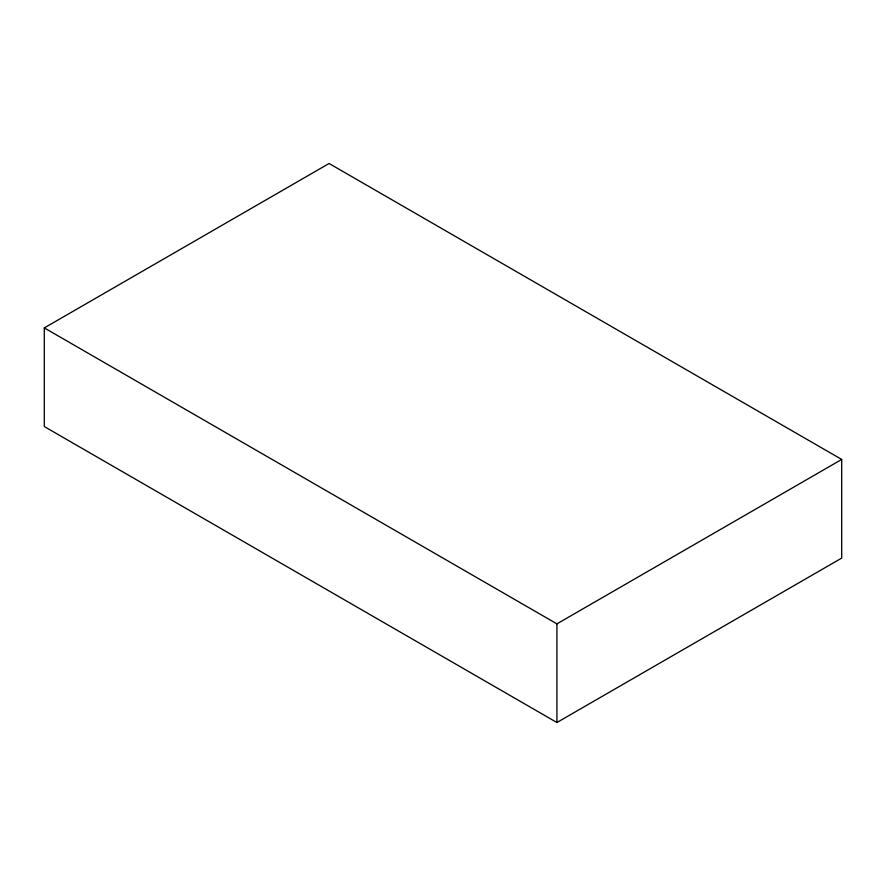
<?xml version="1.0" encoding="UTF-8"?>
<svg xmlns="http://www.w3.org/2000/svg" width="886" height="886" viewBox="0 0 886 886"><rect width="100%" height="100%" fill="white"/><g stroke="black" fill="none" stroke-linecap="round" stroke-linejoin="round"><path stroke-width="1.33" d="M44.3 327.909L329.083 163.489L841.7 459.446L841.7 558.091L556.917 722.511L44.3 426.554L44.3 327.909L556.917 623.866L841.7 459.446M556.917 623.866L556.917 722.511"/></g></svg>
